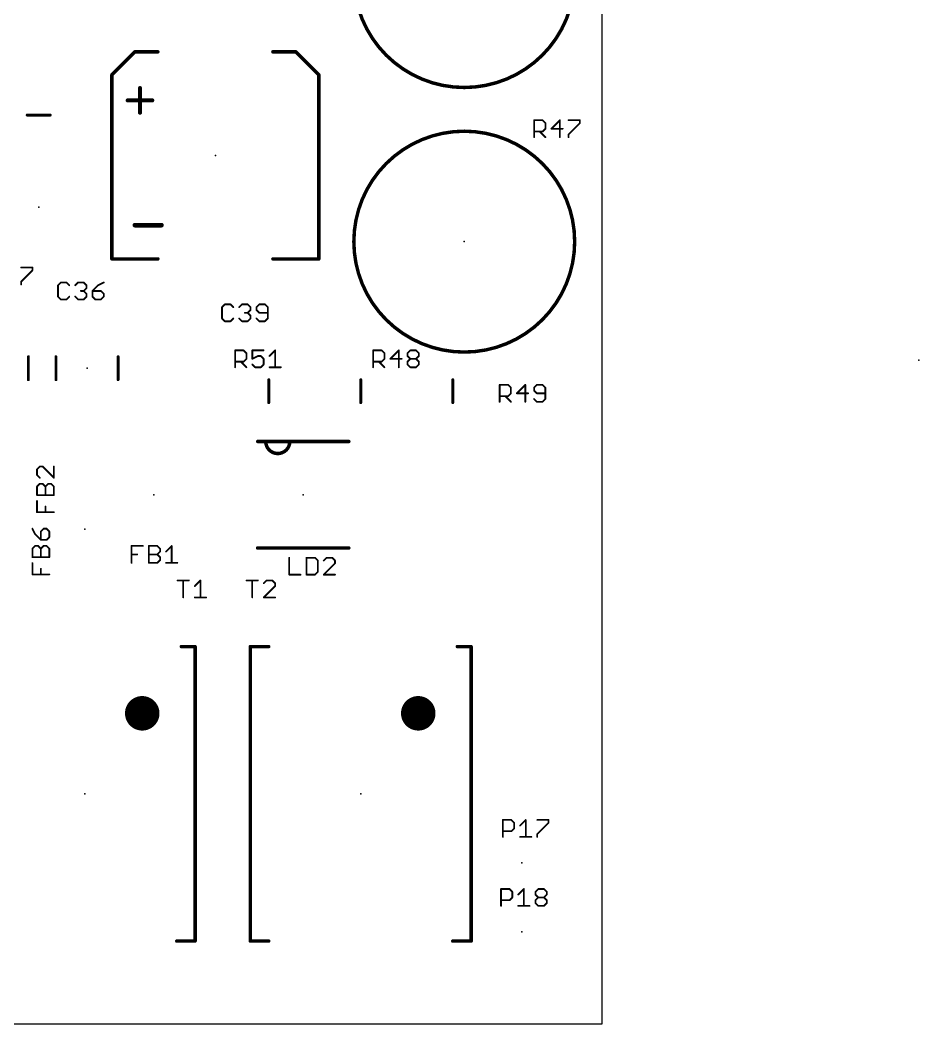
# Model space of a CAD drawing. Extents: x -0.01 to 3.1, y -0.02 to 3.54.
# Drawn here: x 1.563 to 3.101, y 0 to 1.718 of the extents above; entities that cross this region are included whole.
import ezdxf

# ---------------------------------------------------------------- set-up
doc = ezdxf.new("R2010")
doc.units = 0
for name, color, linetype in [('20', 7, 'CONTINUOUS'), ('21', 253, 'CONTINUOUS'), ('23', 7, 'CONTINUOUS'), ('25', 253, 'CONTINUOUS')]:
    doc.layers.add(name, color=color, linetype=linetype)

msp = doc.modelspace()

# ---------------------------------------------------------------- linework, layer by layer
at = {"layer": '20'}
for p, q in [((2.559055, 0), (2.559055, 3.543307)), ((0, 0), (2.559055, 0))]:
    msp.add_line(p, q, dxfattribs=at)
at = {"layer": '21'}
for points, const_width in [([(2.322835, 1.602362, 1), (2.322835, 1.980315, 1), (2.322835, 1.602362)], 0.005906), ([(1.759055, 1.664862, 1), (1.759055, 1.661909)], 0.002953), ([(1.760099, 1.662342, 1), (1.758011, 1.66443)], 0.002953), ([(1.798425, 1.661909, 1), (1.798425, 1.664862)], 0.002953), ([(1.995276, 1.664862, 1), (1.995276, 1.661909)], 0.002953), ([(2.03569, 1.66443, 1), (2.033602, 1.662342)], 0.002953), ([(2.034646, 1.661909, 1), (2.034646, 1.664862)], 0.002953), ([(1.718641, 1.62506, 1), (1.720729, 1.622972)], 0.002953), ([(1.721161, 1.624016, 1), (1.718209, 1.624016)], 0.002953), ([(2.075492, 1.624016, 1), (2.072539, 1.624016)], 0.002953), ([(2.072972, 1.622972, 1), (2.07506, 1.62506)], 0.002953), ([(1.769575, 1.60132, 1), (1.766075, 1.60132)], 0.0035), ([(1.746807, 1.582053, 1), (1.746807, 1.578553)], 0.0035), ([(1.788843, 1.578553, 1), (1.788843, 1.582053)], 0.0035), ([(1.574803, 1.556368, 1), (1.574803, 1.553868)], 0.0025), ([(1.614173, 1.553868, 1), (1.614173, 1.556368)], 0.0025), ([(1.766075, 1.559285, 1), (1.769575, 1.559285)], 0.0035), ([(2.322835, 1.149606, 1), (2.322835, 1.527559, 1), (2.322835, 1.149606)], 0.005906), ([(1.759118, 1.368769, 1), (1.759118, 1.364769)], 0.004), ([(1.80449, 1.364769, 1), (1.80449, 1.368769)], 0.004), ([(1.719685, 1.310531, 1), (1.719685, 1.307579)], 0.002953), ([(1.718209, 1.309055, 1), (1.721161, 1.309055)], 0.002953), ([(1.798425, 1.307579, 1), (1.798425, 1.310531)], 0.002953), ([(1.995276, 1.310531, 1), (1.995276, 1.307579)], 0.002953), ([(2.072539, 1.309055, 1), (2.075492, 1.309055)], 0.002953), ([(2.074016, 1.307579, 1), (2.074016, 1.310531)], 0.002953), ([(1.578022, 1.141732, 1), (1.575522, 1.141732)], 0.0025), ([(1.625266, 1.141732, 1), (1.622766, 1.141732)], 0.0025), ([(1.731565, 1.141732, 1), (1.729065, 1.141732)], 0.0025), ([(1.575522, 1.102362, 1), (1.578022, 1.102362)], 0.0025), ([(1.622766, 1.102362, 1), (1.625266, 1.102362)], 0.0025), ([(1.729065, 1.102362, 1), (1.731565, 1.102362)], 0.0025), ([(1.989439, 1.102362, 1), (1.986939, 1.102362)], 0.0025), ([(2.146919, 1.102362, 1), (2.144419, 1.102362)], 0.0025), ([(2.3044, 1.102362, 1), (2.3019, 1.102362)], 0.0025), ([(1.986939, 1.062992, 1), (1.989439, 1.062992)], 0.0025), ([(2.144419, 1.062992, 1), (2.146919, 1.062992)], 0.0025), ([(2.3019, 1.062992, 1), (2.3044, 1.062992)], 0.0025), ([(1.969291, 0.998154, 1), (1.969291, 0.995154)], 0.003), ([(1.983071, 0.996654, 1), (2.024213, 0.996654)], 0.006), ([(1.984571, 0.996654, 1), (1.981571, 0.996654)], 0.003), ([(1.983071, 0.998154, 1), (1.983071, 0.995154)], 0.003), ([(1.983071, 0.995154, 1), (1.983071, 0.998154)], 0.003), ([(2.024213, 0.998154, 1), (2.024213, 0.995154)], 0.003), ([(2.025713, 0.996654, 1), (2.022713, 0.996654)], 0.003), ([(2.024213, 0.995154, 1), (2.024213, 0.998154)], 0.003), ([(2.125197, 0.995154, 1), (2.125197, 0.998154)], 0.003), ([(1.969291, 0.81587, 1), (1.969291, 0.81287)], 0.003), ([(2.125197, 0.81287, 1), (2.125197, 0.81587)], 0.003), ([(1.838583, 0.647146, 1), (1.838583, 0.644193)], 0.002953), ([(1.863681, 0.645669, 1), (1.860728, 0.645669)], 0.002953), ([(1.862205, 0.644193, 1), (1.862205, 0.647146)], 0.002953), ([(1.956693, 0.647146, 1), (1.956693, 0.644193)], 0.002953), ([(1.958169, 0.645669, 1), (1.955217, 0.645669)], 0.002953), ([(1.988189, 0.644193, 1), (1.988189, 0.647146)], 0.002953), ([(2.311024, 0.647146, 1), (2.311024, 0.644193)], 0.002953), ([(2.336122, 0.645669, 1), (2.333169, 0.645669)], 0.002953), ([(2.334646, 0.644193, 1), (2.334646, 0.647146)], 0.002953), ([(1.771654, 0.516732, 1), (1.771654, 0.54626, 1), (1.771654, 0.516732)], 0.029528), ([(2.244094, 0.516732, 1), (2.244094, 0.54626, 1), (2.244094, 0.516732)], 0.029528), ([(1.830709, 0.143209, 1), (1.830709, 0.140256)], 0.002953), ([(1.860728, 0.141732, 1), (1.863681, 0.141732)], 0.002953), ([(1.862205, 0.140256, 1), (1.862205, 0.143209)], 0.002953), ([(1.956693, 0.143209, 1), (1.956693, 0.140256)], 0.002953), ([(1.955217, 0.141732, 1), (1.958169, 0.141732)], 0.002953), ([(1.988189, 0.140256, 1), (1.988189, 0.143209)], 0.002953), ([(2.30315, 0.143209, 1), (2.30315, 0.140256)], 0.002953), ([(2.333169, 0.141732, 1), (2.336122, 0.141732)], 0.002953), ([(2.334646, 0.140256, 1), (2.334646, 0.143209)], 0.002953)]:
    msp.add_lwpolyline(points, format="xyb", dxfattribs=dict(at, const_width=const_width))
for points, const_width in [([(1.719685, 1.624016), (1.759055, 1.663386)], 0.005906), ([(1.798425, 1.663386), (1.759055, 1.663386)], 0.005906), ([(2.034646, 1.663386), (1.995276, 1.663386)], 0.005906), ([(2.074016, 1.624016), (2.034646, 1.663386)], 0.005906), ([(1.719685, 1.309055), (1.719685, 1.624016)], 0.005906), ([(2.074016, 1.309055), (2.074016, 1.624016)], 0.005906), ([(1.767825, 1.60132), (1.767825, 1.559285)], 0.007), ([(1.746807, 1.580303), (1.788843, 1.580303)], 0.007), ([(1.574803, 1.555118), (1.614173, 1.555118)], 0.005), ([(1.759118, 1.366769), (1.80449, 1.366769)], 0.008), ([(1.719685, 1.309055), (1.798425, 1.309055)], 0.005906), ([(1.995276, 1.309055), (2.074016, 1.309055)], 0.005906), ([(1.576772, 1.141732), (1.576772, 1.102362)], 0.005), ([(1.624016, 1.141732), (1.624016, 1.102362)], 0.005), ([(1.730315, 1.141732), (1.730315, 1.102362)], 0.005), ([(1.988189, 1.102362), (1.988189, 1.062992)], 0.005), ([(2.145669, 1.062992), (2.145669, 1.102362)], 0.005), ([(2.30315, 1.102362), (2.30315, 1.062992)], 0.005), ([(1.969291, 0.996654), (1.983071, 0.996654)], 0.006), ([(1.983071, 0.996654), (2.024213, 0.996654)], 0.006), ([(2.024213, 0.996654), (2.125197, 0.996654)], 0.006), ([(2.125197, 0.81437), (1.969291, 0.81437)], 0.006), ([(1.862205, 0.645669), (1.838583, 0.645669)], 0.005906), ([(1.862205, 0.141732), (1.862205, 0.645669)], 0.005906), ([(1.988189, 0.645669), (1.956693, 0.645669)], 0.005906), ([(1.956693, 0.645669), (1.956693, 0.141732)], 0.005906), ([(2.334646, 0.645669), (2.311024, 0.645669)], 0.005906), ([(2.334646, 0.141732), (2.334646, 0.645669)], 0.005906), ([(1.830709, 0.141732), (1.862205, 0.141732)], 0.005906), ([(1.956693, 0.141732), (1.988189, 0.141732)], 0.005906), ([(2.30315, 0.141732), (2.334646, 0.141732)], 0.005906)]:
    msp.add_lwpolyline(points, dxfattribs=dict(at, const_width=const_width))
at = {"layer": '23'}
for p in [(1.594488, 1.555118), (1.89685, 1.48622), (1.594488, 1.397638), (2.322835, 1.338583), (3.101026, 1.135564), (1.677165, 1.122047), (1.988189, 1.082677), (2.145669, 1.082677), (2.30315, 1.082677), (1.791339, 0.905512), (2.047244, 0.905512), (1.673228, 0.846457), (1.673228, 0.393701), (2.145669, 0.393701), (2.42126, 0.275591), (2.42126, 0.15748)]:
    msp.add_point(p, dxfattribs=at)
at = {"layer": '25', "const_width": 0.003}
for points in [[(2.442445, 1.517248), (2.442445, 1.546273)], [(2.442445, 1.546273), (2.456957, 1.546273)], [(2.456957, 1.546273), (2.461795, 1.541435)], [(2.486422, 1.546273), (2.47191, 1.53176)], [(2.486422, 1.517248), (2.486422, 1.546273)], [(2.501375, 1.546273), (2.520725, 1.546273)], [(2.520725, 1.546273), (2.520725, 1.541435)], [(2.461795, 1.53176), (2.456957, 1.526923)], [(2.461795, 1.541435), (2.461795, 1.53176)], [(2.47191, 1.53176), (2.49126, 1.53176)], [(2.520725, 1.541435), (2.501375, 1.522085)], [(2.456957, 1.526923), (2.442445, 1.526923)], [(2.45212, 1.526923), (2.461795, 1.517248)], [(2.501375, 1.522085), (2.501375, 1.517248)], [(1.564367, 1.294304), (1.583717, 1.294304)], [(1.583717, 1.289467), (1.564367, 1.270117)], [(1.583717, 1.294304), (1.583717, 1.289467)], [(1.564367, 1.270117), (1.564367, 1.26528)], [(1.632322, 1.268714), (1.627484, 1.263876)], [(1.627484, 1.263876), (1.627484, 1.244526)], [(1.641997, 1.268714), (1.632322, 1.268714)], [(1.646834, 1.263876), (1.641997, 1.268714)], [(1.656949, 1.263876), (1.661787, 1.268714)], [(1.661787, 1.268714), (1.671462, 1.268714)], [(1.671462, 1.254201), (1.666624, 1.254201)], [(1.671462, 1.268714), (1.676299, 1.263876)], [(1.676299, 1.259039), (1.671462, 1.254201)], [(1.671462, 1.254201), (1.676299, 1.249364)], [(1.676299, 1.263876), (1.676299, 1.259039)], [(1.696089, 1.263876), (1.686415, 1.254201)], [(1.686415, 1.254201), (1.686415, 1.244526)], [(1.700927, 1.254201), (1.686415, 1.254201)], [(1.705764, 1.268714), (1.696089, 1.263876)], [(1.705764, 1.249364), (1.700927, 1.254201)], [(1.627484, 1.244526), (1.632322, 1.239689)], [(1.632322, 1.239689), (1.641997, 1.239689)], [(1.641997, 1.239689), (1.646834, 1.244526)], [(1.661787, 1.239689), (1.656949, 1.244526)], [(1.671462, 1.239689), (1.661787, 1.239689)], [(1.676299, 1.244526), (1.671462, 1.239689)], [(1.676299, 1.249364), (1.676299, 1.244526)], [(1.686415, 1.244526), (1.691252, 1.239689)], [(1.691252, 1.239689), (1.700927, 1.239689)], [(1.700927, 1.239689), (1.705764, 1.244526)], [(1.705764, 1.244526), (1.705764, 1.249364)], [(1.91303, 1.231312), (1.908193, 1.226475)], [(1.908193, 1.226475), (1.908193, 1.207125)], [(1.922705, 1.231312), (1.91303, 1.231312)], [(1.927543, 1.226475), (1.922705, 1.231312)], [(1.937658, 1.226475), (1.942495, 1.231312)], [(1.942495, 1.231312), (1.95217, 1.231312)], [(1.95217, 1.231312), (1.957008, 1.226475)], [(1.957008, 1.221637), (1.95217, 1.2168)], [(1.957008, 1.226475), (1.957008, 1.221637)], [(1.971961, 1.231312), (1.967123, 1.226475)], [(1.967123, 1.226475), (1.967123, 1.221637)], [(1.967123, 1.221637), (1.971961, 1.2168)], [(1.981636, 1.231312), (1.971961, 1.231312)], [(1.986473, 1.226475), (1.981636, 1.231312)], [(1.986473, 1.207125), (1.986473, 1.226475)], [(1.908193, 1.207125), (1.91303, 1.202287)], [(1.91303, 1.202287), (1.922705, 1.202287)], [(1.922705, 1.202287), (1.927543, 1.207125)], [(1.942495, 1.202287), (1.937658, 1.207125)], [(1.95217, 1.202287), (1.942495, 1.202287)], [(1.95217, 1.2168), (1.947333, 1.2168)], [(1.95217, 1.2168), (1.957008, 1.211962)], [(1.957008, 1.207125), (1.95217, 1.202287)], [(1.957008, 1.211962), (1.957008, 1.207125)], [(1.967123, 1.207125), (1.971961, 1.202287)], [(1.971961, 1.2168), (1.986473, 1.2168)], [(1.971961, 1.202287), (1.981636, 1.202287)], [(1.981636, 1.202287), (1.986473, 1.207125)], [(1.930634, 1.123547), (1.930634, 1.152572)], [(1.930634, 1.152572), (1.945146, 1.152572)], [(1.945146, 1.152572), (1.949984, 1.147734)], [(1.979449, 1.152572), (1.960099, 1.152572)], [(1.960099, 1.152572), (1.960099, 1.13806)], [(1.989564, 1.142897), (1.999239, 1.152572)], [(1.999239, 1.152572), (1.999239, 1.123547)], [(2.166854, 1.123547), (2.166854, 1.152572)], [(2.166854, 1.152572), (2.181367, 1.152572)], [(2.181367, 1.152572), (2.186204, 1.147734)], [(2.210832, 1.152572), (2.19632, 1.13806)], [(2.210832, 1.123547), (2.210832, 1.152572)], [(2.225785, 1.147734), (2.230622, 1.152572)], [(2.230622, 1.152572), (2.240297, 1.152572)], [(2.240297, 1.152572), (2.245134, 1.147734)], [(1.945146, 1.133222), (1.930634, 1.133222)], [(1.940309, 1.133222), (1.949984, 1.123547)], [(1.949984, 1.13806), (1.945146, 1.133222)], [(1.949984, 1.147734), (1.949984, 1.13806)], [(1.960099, 1.13806), (1.969774, 1.142897)], [(1.969774, 1.142897), (1.974611, 1.142897)], [(1.974611, 1.142897), (1.979449, 1.13806)], [(1.979449, 1.13806), (1.979449, 1.128385)], [(2.181367, 1.133222), (2.166854, 1.133222)], [(2.176529, 1.133222), (2.186204, 1.123547)], [(2.186204, 1.13806), (2.181367, 1.133222)], [(2.186204, 1.147734), (2.186204, 1.13806)], [(2.19632, 1.13806), (2.215669, 1.13806)], [(2.225785, 1.142897), (2.225785, 1.147734)], [(2.230622, 1.13806), (2.225785, 1.142897)], [(2.225785, 1.133222), (2.230622, 1.13806)], [(2.225785, 1.128385), (2.225785, 1.133222)], [(2.230622, 1.13806), (2.240297, 1.13806)], [(2.245134, 1.142897), (2.240297, 1.13806)], [(2.240297, 1.13806), (2.245134, 1.133222)], [(2.245134, 1.147734), (2.245134, 1.142897)], [(2.245134, 1.133222), (2.245134, 1.128385)], [(1.964936, 1.123547), (1.960099, 1.128385)], [(1.974611, 1.123547), (1.964936, 1.123547)], [(1.979449, 1.128385), (1.974611, 1.123547)], [(1.989564, 1.123547), (2.008914, 1.123547)], [(2.230622, 1.123547), (2.225785, 1.128385)], [(2.240297, 1.123547), (2.230622, 1.123547)], [(2.245134, 1.128385), (2.240297, 1.123547)], [(2.38339, 1.064492), (2.38339, 1.093517)], [(2.38339, 1.093517), (2.397902, 1.093517)], [(2.397902, 1.093517), (2.40274, 1.088679)], [(2.40274, 1.088679), (2.40274, 1.079004)], [(2.427367, 1.093517), (2.412855, 1.079004)], [(2.427367, 1.064492), (2.427367, 1.093517)], [(2.447157, 1.093517), (2.44232, 1.088679)], [(2.44232, 1.088679), (2.44232, 1.083842)], [(2.44232, 1.083842), (2.447157, 1.079004)], [(2.456832, 1.093517), (2.447157, 1.093517)], [(2.46167, 1.088679), (2.456832, 1.093517)], [(2.46167, 1.069329), (2.46167, 1.088679)], [(2.397902, 1.074167), (2.38339, 1.074167)], [(2.393065, 1.074167), (2.40274, 1.064492)], [(2.40274, 1.079004), (2.397902, 1.074167)], [(2.412855, 1.079004), (2.432205, 1.079004)], [(2.44232, 1.069329), (2.447157, 1.064492)], [(2.447157, 1.079004), (2.46167, 1.079004)], [(2.447157, 1.064492), (2.456832, 1.064492)], [(2.456832, 1.064492), (2.46167, 1.069329)], [(1.59636, 0.953796), (1.591523, 0.948958)], [(1.591523, 0.948958), (1.591523, 0.939283)], [(1.601197, 0.953796), (1.59636, 0.953796)], [(1.620547, 0.934446), (1.601197, 0.953796)], [(1.620547, 0.953796), (1.620547, 0.934446)], [(1.591523, 0.939283), (1.59636, 0.934446)], [(1.591523, 0.919493), (1.59636, 0.924331)], [(1.591523, 0.904981), (1.591523, 0.919493)], [(1.59636, 0.924331), (1.601197, 0.924331)], [(1.601197, 0.924331), (1.606035, 0.919493)], [(1.606035, 0.919493), (1.610872, 0.924331)], [(1.606035, 0.904981), (1.606035, 0.919493)], [(1.610872, 0.924331), (1.61571, 0.924331)], [(1.61571, 0.924331), (1.620547, 0.919493)], [(1.620547, 0.919493), (1.620547, 0.904981)], [(1.620547, 0.904981), (1.591523, 0.904981)], [(1.591523, 0.875516), (1.591523, 0.894866)], [(1.620547, 0.875516), (1.591523, 0.875516)], [(1.606035, 0.875516), (1.606035, 0.885191)], [(1.583648, 0.847497), (1.588486, 0.837822)], [(1.602998, 0.847497), (1.598161, 0.842659)], [(1.598161, 0.842659), (1.598161, 0.828147)], [(1.607836, 0.847497), (1.602998, 0.847497)], [(1.612673, 0.842659), (1.607836, 0.847497)], [(1.612673, 0.832984), (1.612673, 0.842659)], [(1.588486, 0.837822), (1.598161, 0.828147)], [(1.598161, 0.828147), (1.607836, 0.828147)], [(1.607836, 0.828147), (1.612673, 0.832984)], [(1.583648, 0.813194), (1.588486, 0.818031)], [(1.583648, 0.798682), (1.583648, 0.813194)], [(1.588486, 0.818031), (1.593323, 0.818031)], [(1.593323, 0.818031), (1.598161, 0.813194)], [(1.598161, 0.813194), (1.602998, 0.818031)], [(1.598161, 0.798682), (1.598161, 0.813194)], [(1.602998, 0.818031), (1.607836, 0.818031)], [(1.607836, 0.818031), (1.612673, 0.813194)], [(1.612673, 0.813194), (1.612673, 0.798682)], [(1.753469, 0.788902), (1.753469, 0.817926)], [(1.753469, 0.817926), (1.772818, 0.817926)], [(1.782934, 0.788902), (1.782934, 0.817926)], [(1.782934, 0.817926), (1.797446, 0.817926)], [(1.797446, 0.817926), (1.802283, 0.813089)], [(1.802283, 0.808251), (1.797446, 0.803414)], [(1.802283, 0.813089), (1.802283, 0.808251)], [(1.812399, 0.808251), (1.822074, 0.817926)], [(1.822074, 0.817926), (1.822074, 0.788902)], [(1.612673, 0.798682), (1.583648, 0.798682)], [(1.753469, 0.803414), (1.763143, 0.803414)], [(1.782934, 0.803414), (1.797446, 0.803414)], [(1.797446, 0.788902), (1.782934, 0.788902)], [(1.797446, 0.803414), (1.802283, 0.798576)], [(1.802283, 0.793739), (1.797446, 0.788902)], [(1.802283, 0.798576), (1.802283, 0.793739)], [(1.812399, 0.788902), (1.831749, 0.788902)], [(2.023341, 0.797737), (2.023341, 0.768713)], [(2.052806, 0.797737), (2.052806, 0.768713)], [(2.067318, 0.797737), (2.052806, 0.797737)], [(2.072156, 0.7929), (2.067318, 0.797737)], [(2.072156, 0.77355), (2.072156, 0.7929)], [(2.087108, 0.797737), (2.082271, 0.7929)], [(2.096783, 0.797737), (2.087108, 0.797737)], [(2.101621, 0.7929), (2.096783, 0.797737)], [(2.101621, 0.788062), (2.101621, 0.7929)], [(1.583648, 0.769217), (1.583648, 0.788566)], [(1.598161, 0.769217), (1.598161, 0.778891)], [(2.067318, 0.768713), (2.072156, 0.77355)], [(2.082271, 0.768713), (2.101621, 0.788062)], [(1.612673, 0.769217), (1.583648, 0.769217)], [(1.832209, 0.758871), (1.851558, 0.758871)], [(1.841883, 0.729846), (1.841883, 0.758871)], [(1.861674, 0.749196), (1.871349, 0.758871)], [(1.871349, 0.758871), (1.871349, 0.729846)], [(1.950319, 0.758871), (1.969669, 0.758871)], [(1.959994, 0.729846), (1.959994, 0.758871)], [(1.984621, 0.758871), (1.979784, 0.754034)], [(1.994296, 0.758871), (1.984621, 0.758871)], [(1.999134, 0.754034), (1.994296, 0.758871)], [(2.023341, 0.768713), (2.04269, 0.768713)], [(2.052806, 0.768713), (2.067318, 0.768713)], [(2.101621, 0.768713), (2.082271, 0.768713)], [(1.979784, 0.729846), (1.999134, 0.749196)], [(1.999134, 0.749196), (1.999134, 0.754034)], [(1.861674, 0.729846), (1.881024, 0.729846)], [(1.999134, 0.729846), (1.979784, 0.729846)], [(2.388902, 0.320004), (2.388902, 0.349029)], [(2.388902, 0.349029), (2.403414, 0.349029)], [(2.403414, 0.349029), (2.408251, 0.344191)], [(2.408251, 0.344191), (2.408251, 0.334516)], [(2.418367, 0.339354), (2.428042, 0.349029)], [(2.428042, 0.349029), (2.428042, 0.320004)], [(2.447832, 0.349029), (2.467182, 0.349029)], [(2.467182, 0.344191), (2.447832, 0.324841)], [(2.467182, 0.349029), (2.467182, 0.344191)], [(2.403414, 0.329679), (2.388902, 0.329679)], [(2.408251, 0.334516), (2.403414, 0.329679)], [(2.418367, 0.320004), (2.437717, 0.320004)], [(2.447832, 0.324841), (2.447832, 0.320004)], [(2.385752, 0.201894), (2.385752, 0.230918)], [(2.385752, 0.230918), (2.400264, 0.230918)], [(2.400264, 0.230918), (2.405102, 0.226081)], [(2.405102, 0.226081), (2.405102, 0.216406)], [(2.415217, 0.221243), (2.424892, 0.230918)], [(2.424892, 0.230918), (2.424892, 0.201894)], [(2.444682, 0.226081), (2.44952, 0.230918)], [(2.444682, 0.221243), (2.444682, 0.226081)], [(2.44952, 0.230918), (2.459195, 0.230918)], [(2.459195, 0.230918), (2.464032, 0.226081)], [(2.464032, 0.226081), (2.464032, 0.221243)], [(2.400264, 0.211569), (2.385752, 0.211569)], [(2.405102, 0.216406), (2.400264, 0.211569)], [(2.44952, 0.216406), (2.444682, 0.221243)], [(2.444682, 0.211569), (2.44952, 0.216406)], [(2.444682, 0.206731), (2.444682, 0.211569)], [(2.44952, 0.201894), (2.444682, 0.206731)], [(2.44952, 0.216406), (2.459195, 0.216406)], [(2.464032, 0.221243), (2.459195, 0.216406)], [(2.459195, 0.216406), (2.464032, 0.211569)], [(2.464032, 0.206731), (2.459195, 0.201894)], [(2.464032, 0.211569), (2.464032, 0.206731)], [(2.415217, 0.201894), (2.434567, 0.201894)], [(2.459195, 0.201894), (2.44952, 0.201894)]]:
    msp.add_lwpolyline(points, dxfattribs=at)
at = {"layer": '25', "const_width": 0.0015}
for points in [[(2.443195, 1.546273, 1), (2.441695, 1.546273)], [(2.442445, 1.547023, 1), (2.442445, 1.545523)], [(2.457488, 1.546803, 1), (2.456427, 1.545742)], [(2.456957, 1.545523, 1), (2.456957, 1.547023)], [(2.487172, 1.546273, 1), (2.485672, 1.546273)], [(2.486953, 1.545742, 1), (2.485892, 1.546803)], [(2.501375, 1.547023, 1), (2.501375, 1.545523)], [(2.521475, 1.546273, 1), (2.519975, 1.546273)], [(2.520725, 1.545523, 1), (2.520725, 1.547023)], [(2.462545, 1.541435, 1), (2.461045, 1.541435)], [(2.461045, 1.53176, 1), (2.462545, 1.53176)], [(2.461264, 1.540905, 1), (2.462325, 1.541966)], [(2.462325, 1.53123, 1), (2.461264, 1.532291)], [(2.47191, 1.53251, 1), (2.47191, 1.53101)], [(2.47138, 1.532291, 1), (2.47244, 1.53123)], [(2.49126, 1.53101, 1), (2.49126, 1.53251)], [(2.519975, 1.541435, 1), (2.521475, 1.541435)], [(2.521255, 1.540905, 1), (2.520195, 1.541966)], [(2.442445, 1.527673, 1), (2.442445, 1.526173)], [(2.441695, 1.517248, 1), (2.443195, 1.517248)], [(2.45265, 1.527453, 1), (2.451589, 1.526393)], [(2.456427, 1.527453, 1), (2.457488, 1.526393)], [(2.456957, 1.526173, 1), (2.456957, 1.527673)], [(2.461264, 1.516718, 1), (2.462325, 1.517778)], [(2.485672, 1.517248, 1), (2.487172, 1.517248)], [(2.502125, 1.522085, 1), (2.500625, 1.522085)], [(2.500845, 1.522616, 1), (2.501906, 1.521555)], [(2.500625, 1.517248, 1), (2.502125, 1.517248)], [(1.564367, 1.295054, 1), (1.564367, 1.293554)], [(1.584467, 1.294304, 1), (1.582967, 1.294304)], [(1.582967, 1.289467, 1), (1.584467, 1.289467)], [(1.584247, 1.288936, 1), (1.583187, 1.289997)], [(1.583717, 1.293554, 1), (1.583717, 1.295054)], [(1.565117, 1.270117, 1), (1.563617, 1.270117)], [(1.563837, 1.270647, 1), (1.564898, 1.269587)], [(1.563617, 1.26528, 1), (1.565117, 1.26528)], [(1.628234, 1.263876, 1), (1.626734, 1.263876)], [(1.626954, 1.264407, 1), (1.628015, 1.263346)], [(1.632322, 1.269464, 1), (1.632322, 1.267964)], [(1.632852, 1.268183, 1), (1.631791, 1.269244)], [(1.642527, 1.269244, 1), (1.641466, 1.268183)], [(1.641997, 1.267964, 1), (1.641997, 1.269464)], [(1.646304, 1.263346, 1), (1.647364, 1.264407)], [(1.656419, 1.264407, 1), (1.65748, 1.263346)], [(1.661787, 1.269464, 1), (1.661787, 1.267964)], [(1.662317, 1.268183, 1), (1.661256, 1.269244)], [(1.666624, 1.254951, 1), (1.666624, 1.253451)], [(1.671992, 1.269244, 1), (1.670931, 1.268183)], [(1.671992, 1.254732, 1), (1.670931, 1.253671)], [(1.670931, 1.254732, 1), (1.671992, 1.253671)], [(1.671462, 1.267964, 1), (1.671462, 1.269464)], [(1.671462, 1.253451, 1), (1.671462, 1.254951)], [(1.677049, 1.263876, 1), (1.675549, 1.263876)], [(1.675549, 1.259039, 1), (1.677049, 1.259039)], [(1.675769, 1.263346, 1), (1.67683, 1.264407)], [(1.67683, 1.258508, 1), (1.675769, 1.259569)], [(1.685884, 1.254732, 1), (1.686945, 1.253671)], [(1.687165, 1.254201, 1), (1.685665, 1.254201)], [(1.686415, 1.254951, 1), (1.686415, 1.253451)], [(1.695754, 1.264547, 1), (1.696425, 1.263205)], [(1.69662, 1.263346, 1), (1.695559, 1.264407)], [(1.701457, 1.254732, 1), (1.700397, 1.253671)], [(1.700927, 1.253451, 1), (1.700927, 1.254951)], [(1.7061, 1.268043, 1), (1.705429, 1.269385)], [(1.628015, 1.245057, 1), (1.626954, 1.243996)], [(1.626734, 1.244526, 1), (1.628234, 1.244526)], [(1.632322, 1.240439, 1), (1.632322, 1.238939)], [(1.631791, 1.239159, 1), (1.632852, 1.240219)], [(1.641466, 1.240219, 1), (1.642527, 1.239159)], [(1.641997, 1.238939, 1), (1.641997, 1.240439)], [(1.647364, 1.243996, 1), (1.646304, 1.245057)], [(1.65748, 1.245057, 1), (1.656419, 1.243996)], [(1.661787, 1.240439, 1), (1.661787, 1.238939)], [(1.661256, 1.239159, 1), (1.662317, 1.240219)], [(1.670931, 1.240219, 1), (1.671992, 1.239159)], [(1.671462, 1.238939, 1), (1.671462, 1.240439)], [(1.677049, 1.249364, 1), (1.675549, 1.249364)], [(1.675549, 1.244526, 1), (1.677049, 1.244526)], [(1.675769, 1.248833, 1), (1.67683, 1.249894)], [(1.67683, 1.243996, 1), (1.675769, 1.245057)], [(1.686945, 1.245057, 1), (1.685884, 1.243996)], [(1.685665, 1.244526, 1), (1.687165, 1.244526)], [(1.691252, 1.240439, 1), (1.691252, 1.238939)], [(1.690722, 1.239159, 1), (1.691782, 1.240219)], [(1.700397, 1.240219, 1), (1.701457, 1.239159)], [(1.700927, 1.238939, 1), (1.700927, 1.240439)], [(1.706514, 1.249364, 1), (1.705014, 1.249364)], [(1.705014, 1.244526, 1), (1.706514, 1.244526)], [(1.705234, 1.248833, 1), (1.706295, 1.249894)], [(1.706295, 1.243996, 1), (1.705234, 1.245057)], [(1.908943, 1.226475, 1), (1.907443, 1.226475)], [(1.907663, 1.227005, 1), (1.908723, 1.225944)], [(1.91303, 1.232062, 1), (1.91303, 1.230562)], [(1.913561, 1.230782, 1), (1.9125, 1.231842)], [(1.923236, 1.231842, 1), (1.922175, 1.230782)], [(1.922705, 1.230562, 1), (1.922705, 1.232062)], [(1.927012, 1.225944, 1), (1.928073, 1.227005)], [(1.937128, 1.227005, 1), (1.938188, 1.225944)], [(1.942495, 1.232062, 1), (1.942495, 1.230562)], [(1.943026, 1.230782, 1), (1.941965, 1.231842)], [(1.952701, 1.231842, 1), (1.95164, 1.230782)], [(1.95217, 1.230562, 1), (1.95217, 1.232062)], [(1.957758, 1.226475, 1), (1.956258, 1.226475)], [(1.956258, 1.221637, 1), (1.957758, 1.221637)], [(1.956478, 1.225944, 1), (1.957538, 1.227005)], [(1.957538, 1.221107, 1), (1.956478, 1.222168)], [(1.967873, 1.226475, 1), (1.966373, 1.226475)], [(1.966593, 1.227005, 1), (1.967654, 1.225944)], [(1.967654, 1.222168, 1), (1.966593, 1.221107)], [(1.966373, 1.221637, 1), (1.967873, 1.221637)], [(1.971961, 1.232062, 1), (1.971961, 1.230562)], [(1.972491, 1.230782, 1), (1.97143, 1.231842)], [(1.982166, 1.231842, 1), (1.981105, 1.230782)], [(1.981636, 1.230562, 1), (1.981636, 1.232062)], [(1.987223, 1.226475, 1), (1.985723, 1.226475)], [(1.985943, 1.225944, 1), (1.987003, 1.227005)], [(1.908723, 1.207655, 1), (1.907663, 1.206594)], [(1.907443, 1.207125, 1), (1.908943, 1.207125)], [(1.91303, 1.203037, 1), (1.91303, 1.201537)], [(1.9125, 1.201757, 1), (1.913561, 1.202818)], [(1.922175, 1.202818, 1), (1.923236, 1.201757)], [(1.922705, 1.201537, 1), (1.922705, 1.203037)], [(1.928073, 1.206594, 1), (1.927012, 1.207655)], [(1.938188, 1.207655, 1), (1.937128, 1.206594)], [(1.942495, 1.203037, 1), (1.942495, 1.201537)], [(1.941965, 1.201757, 1), (1.943026, 1.202818)], [(1.947333, 1.21755, 1), (1.947333, 1.21605)], [(1.952701, 1.21733, 1), (1.95164, 1.216269)], [(1.95164, 1.21733, 1), (1.952701, 1.216269)], [(1.95164, 1.202818, 1), (1.952701, 1.201757)], [(1.95217, 1.21605, 1), (1.95217, 1.21755)], [(1.95217, 1.201537, 1), (1.95217, 1.203037)], [(1.957758, 1.211962, 1), (1.956258, 1.211962)], [(1.956258, 1.207125, 1), (1.957758, 1.207125)], [(1.956478, 1.211432, 1), (1.957538, 1.212493)], [(1.957538, 1.206594, 1), (1.956478, 1.207655)], [(1.967654, 1.207655, 1), (1.966593, 1.206594)], [(1.971961, 1.21755, 1), (1.971961, 1.21605)], [(1.971961, 1.203037, 1), (1.971961, 1.201537)], [(1.97143, 1.216269, 1), (1.972491, 1.21733)], [(1.97143, 1.201757, 1), (1.972491, 1.202818)], [(1.981105, 1.202818, 1), (1.982166, 1.201757)], [(1.981636, 1.201537, 1), (1.981636, 1.203037)], [(1.985723, 1.207125, 1), (1.987223, 1.207125)], [(1.987003, 1.206594, 1), (1.985943, 1.207655)], [(1.986473, 1.21605, 1), (1.986473, 1.21755)], [(1.931384, 1.152572, 1), (1.929884, 1.152572)], [(1.930634, 1.153322, 1), (1.930634, 1.151822)], [(1.945676, 1.153102, 1), (1.944616, 1.152042)], [(1.945146, 1.151822, 1), (1.945146, 1.153322)], [(1.960099, 1.153322, 1), (1.960099, 1.151822)], [(1.960849, 1.152572, 1), (1.959349, 1.152572)], [(1.979449, 1.151822, 1), (1.979449, 1.153322)], [(1.999989, 1.152572, 1), (1.998489, 1.152572)], [(1.999769, 1.152042, 1), (1.998709, 1.153102)], [(2.167604, 1.152572, 1), (2.166104, 1.152572)], [(2.166854, 1.153322, 1), (2.166854, 1.151822)], [(2.181897, 1.153102, 1), (2.180836, 1.152042)], [(2.181367, 1.151822, 1), (2.181367, 1.153322)], [(2.211582, 1.152572, 1), (2.210082, 1.152572)], [(2.211362, 1.152042, 1), (2.210301, 1.153102)], [(2.230622, 1.153322, 1), (2.230622, 1.151822)], [(2.231152, 1.152042, 1), (2.230092, 1.153102)], [(2.240827, 1.153102, 1), (2.239767, 1.152042)], [(2.240297, 1.151822, 1), (2.240297, 1.153322)], [(1.930634, 1.133972, 1), (1.930634, 1.132472)], [(1.940839, 1.133752, 1), (1.939778, 1.132692)], [(1.944616, 1.133752, 1), (1.945676, 1.132692)], [(1.945146, 1.132472, 1), (1.945146, 1.133972)], [(1.950734, 1.147734, 1), (1.949234, 1.147734)], [(1.949234, 1.13806, 1), (1.950734, 1.13806)], [(1.949453, 1.147204, 1), (1.950514, 1.148265)], [(1.950514, 1.137529, 1), (1.949453, 1.13859)], [(1.959764, 1.13873, 1), (1.960434, 1.137389)], [(1.959349, 1.13806, 1), (1.960849, 1.13806)], [(1.969774, 1.143647, 1), (1.969774, 1.142147)], [(1.970109, 1.142226, 1), (1.969438, 1.143568)], [(1.975142, 1.143427, 1), (1.974081, 1.142367)], [(1.974611, 1.142147, 1), (1.974611, 1.143647)], [(1.980199, 1.13806, 1), (1.978699, 1.13806)], [(1.978918, 1.137529, 1), (1.979979, 1.13859)], [(1.989034, 1.143427, 1), (1.990095, 1.142367)], [(2.166854, 1.133972, 1), (2.166854, 1.132472)], [(2.177059, 1.133752, 1), (2.175999, 1.132692)], [(2.180836, 1.133752, 1), (2.181897, 1.132692)], [(2.181367, 1.132472, 1), (2.181367, 1.133972)], [(2.186954, 1.147734, 1), (2.185454, 1.147734)], [(2.185454, 1.13806, 1), (2.186954, 1.13806)], [(2.185674, 1.147204, 1), (2.186734, 1.148265)], [(2.186734, 1.137529, 1), (2.185674, 1.13859)], [(2.195789, 1.13859, 1), (2.19685, 1.137529)], [(2.19632, 1.13881, 1), (2.19632, 1.13731)], [(2.215669, 1.13731, 1), (2.215669, 1.13881)], [(2.225254, 1.148265, 1), (2.226315, 1.147204)], [(2.226535, 1.147734, 1), (2.225035, 1.147734)], [(2.226315, 1.143427, 1), (2.225254, 1.142367)], [(2.225035, 1.142897, 1), (2.226535, 1.142897)], [(2.226535, 1.133222, 1), (2.225035, 1.133222)], [(2.225254, 1.133752, 1), (2.226315, 1.132692)], [(2.230622, 1.13881, 1), (2.230622, 1.13731)], [(2.231152, 1.137529, 1), (2.230092, 1.13859)], [(2.230092, 1.137529, 1), (2.231152, 1.13859)], [(2.240827, 1.13859, 1), (2.239767, 1.137529)], [(2.239767, 1.13859, 1), (2.240827, 1.137529)], [(2.240297, 1.13731, 1), (2.240297, 1.13881)], [(2.245884, 1.147734, 1), (2.244384, 1.147734)], [(2.244384, 1.142897, 1), (2.245884, 1.142897)], [(2.245884, 1.133222, 1), (2.244384, 1.133222)], [(2.244604, 1.147204, 1), (2.245665, 1.148265)], [(2.245665, 1.142367, 1), (2.244604, 1.143427)], [(2.244604, 1.132692, 1), (2.245665, 1.133752)], [(1.929884, 1.123547, 1), (1.931384, 1.123547)], [(1.949453, 1.123017, 1), (1.950514, 1.124078)], [(1.960629, 1.128915, 1), (1.959569, 1.127854)], [(1.964936, 1.124297, 1), (1.964936, 1.122797)], [(1.964406, 1.123017, 1), (1.965467, 1.124078)], [(1.974081, 1.124078, 1), (1.975142, 1.123017)], [(1.974611, 1.122797, 1), (1.974611, 1.124297)], [(1.978699, 1.128385, 1), (1.980199, 1.128385)], [(1.979979, 1.127854, 1), (1.978918, 1.128915)], [(1.989564, 1.124297, 1), (1.989564, 1.122797)], [(1.998489, 1.123547, 1), (1.999989, 1.123547)], [(2.008914, 1.122797, 1), (2.008914, 1.124297)], [(2.166104, 1.123547, 1), (2.167604, 1.123547)], [(2.185674, 1.123017, 1), (2.186734, 1.124078)], [(2.210082, 1.123547, 1), (2.211582, 1.123547)], [(2.226315, 1.128915, 1), (2.225254, 1.127854)], [(2.225035, 1.128385, 1), (2.226535, 1.128385)], [(2.230622, 1.124297, 1), (2.230622, 1.122797)], [(2.230092, 1.123017, 1), (2.231152, 1.124078)], [(2.239767, 1.124078, 1), (2.240827, 1.123017)], [(2.240297, 1.122797, 1), (2.240297, 1.124297)], [(2.244384, 1.128385, 1), (2.245884, 1.128385)], [(2.245665, 1.127854, 1), (2.244604, 1.128915)], [(2.38414, 1.093517, 1), (2.38264, 1.093517)], [(2.38339, 1.094267, 1), (2.38339, 1.092767)], [(2.398432, 1.094047, 1), (2.397372, 1.092987)], [(2.397902, 1.092767, 1), (2.397902, 1.094267)], [(2.40349, 1.088679, 1), (2.40199, 1.088679)], [(2.402209, 1.088149, 1), (2.40327, 1.08921)], [(2.428117, 1.093517, 1), (2.426617, 1.093517)], [(2.427898, 1.092987, 1), (2.426837, 1.094047)], [(2.44307, 1.088679, 1), (2.44157, 1.088679)], [(2.44179, 1.08921, 1), (2.44285, 1.088149)], [(2.44285, 1.084372, 1), (2.44179, 1.083312)], [(2.44157, 1.083842, 1), (2.44307, 1.083842)], [(2.447157, 1.094267, 1), (2.447157, 1.092767)], [(2.447688, 1.092987, 1), (2.446627, 1.094047)], [(2.457363, 1.094047, 1), (2.456302, 1.092987)], [(2.456832, 1.092767, 1), (2.456832, 1.094267)], [(2.46242, 1.088679, 1), (2.46092, 1.088679)], [(2.46114, 1.088149, 1), (2.4622, 1.08921)], [(2.38339, 1.074917, 1), (2.38339, 1.073417)], [(2.38264, 1.064492, 1), (2.38414, 1.064492)], [(2.393595, 1.074697, 1), (2.392534, 1.073637)], [(2.397372, 1.074697, 1), (2.398432, 1.073637)], [(2.397902, 1.073417, 1), (2.397902, 1.074917)], [(2.40199, 1.079004, 1), (2.40349, 1.079004)], [(2.40327, 1.078474, 1), (2.402209, 1.079535)], [(2.402209, 1.063962, 1), (2.40327, 1.065022)], [(2.412855, 1.079754, 1), (2.412855, 1.078254)], [(2.412325, 1.079535, 1), (2.413385, 1.078474)], [(2.426617, 1.064492, 1), (2.428117, 1.064492)], [(2.432205, 1.078254, 1), (2.432205, 1.079754)], [(2.44285, 1.06986, 1), (2.44179, 1.068799)], [(2.447157, 1.079754, 1), (2.447157, 1.078254)], [(2.447157, 1.065242, 1), (2.447157, 1.063742)], [(2.446627, 1.078474, 1), (2.447688, 1.079535)], [(2.446627, 1.063962, 1), (2.447688, 1.065022)], [(2.456302, 1.065022, 1), (2.457363, 1.063962)], [(2.456832, 1.063742, 1), (2.456832, 1.065242)], [(2.46092, 1.069329, 1), (2.46242, 1.069329)], [(2.4622, 1.068799, 1), (2.46114, 1.06986)], [(2.46167, 1.078254, 1), (2.46167, 1.079754)], [(1.590992, 0.949489, 1), (1.592053, 0.948428)], [(1.592273, 0.948958, 1), (1.590773, 0.948958)], [(1.59636, 0.954546, 1), (1.59636, 0.953046)], [(1.59689, 0.953266, 1), (1.59583, 0.954326)], [(1.601728, 0.954326, 1), (1.600667, 0.953266)], [(1.601197, 0.953046, 1), (1.601197, 0.954546)], [(1.621297, 0.953796, 1), (1.619797, 0.953796)], [(1.592053, 0.939814, 1), (1.590992, 0.938753)], [(1.590773, 0.939283, 1), (1.592273, 0.939283)], [(1.59583, 0.933916, 1), (1.59689, 0.934976)], [(1.619797, 0.934446, 1), (1.621297, 0.934446)], [(1.620017, 0.933916, 1), (1.621078, 0.934976)], [(1.590992, 0.920024, 1), (1.592053, 0.918963)], [(1.592273, 0.919493, 1), (1.590773, 0.919493)], [(1.59636, 0.925081, 1), (1.59636, 0.923581)], [(1.59689, 0.9238, 1), (1.59583, 0.924861)], [(1.601728, 0.924861, 1), (1.600667, 0.9238)], [(1.601197, 0.923581, 1), (1.601197, 0.925081)], [(1.606785, 0.919493, 1), (1.605285, 0.919493)], [(1.605505, 0.920024, 1), (1.606565, 0.918963)], [(1.605505, 0.918963, 1), (1.606565, 0.920024)], [(1.610872, 0.925081, 1), (1.610872, 0.923581)], [(1.611403, 0.9238, 1), (1.610342, 0.924861)], [(1.61624, 0.924861, 1), (1.61518, 0.9238)], [(1.61571, 0.923581, 1), (1.61571, 0.925081)], [(1.621297, 0.919493, 1), (1.619797, 0.919493)], [(1.620017, 0.918963, 1), (1.621078, 0.920024)], [(1.591523, 0.905731, 1), (1.591523, 0.904231)], [(1.590773, 0.904981, 1), (1.592273, 0.904981)], [(1.592273, 0.894866, 1), (1.590773, 0.894866)], [(1.605285, 0.904981, 1), (1.606785, 0.904981)], [(1.619797, 0.904981, 1), (1.621297, 0.904981)], [(1.620547, 0.904231, 1), (1.620547, 0.905731)], [(1.591523, 0.876266, 1), (1.591523, 0.874766)], [(1.590773, 0.875516, 1), (1.592273, 0.875516)], [(1.606785, 0.885191, 1), (1.605285, 0.885191)], [(1.605285, 0.875516, 1), (1.606785, 0.875516)], [(1.620547, 0.874766, 1), (1.620547, 0.876266)], [(1.584319, 0.847832, 1), (1.582978, 0.847161)], [(1.598911, 0.842659, 1), (1.597411, 0.842659)], [(1.597631, 0.84319, 1), (1.598691, 0.842129)], [(1.602998, 0.848247, 1), (1.602998, 0.846747)], [(1.603529, 0.846966, 1), (1.602468, 0.848027)], [(1.608366, 0.848027, 1), (1.607306, 0.846966)], [(1.607836, 0.846747, 1), (1.607836, 0.848247)], [(1.613423, 0.842659, 1), (1.611923, 0.842659)], [(1.612143, 0.842129, 1), (1.613204, 0.84319)], [(1.589016, 0.838352, 1), (1.587956, 0.837291)], [(1.587815, 0.837486, 1), (1.589157, 0.838157)], [(1.598161, 0.828897, 1), (1.598161, 0.827397)], [(1.597411, 0.828147, 1), (1.598911, 0.828147)], [(1.597631, 0.827617, 1), (1.598691, 0.828677)], [(1.607306, 0.828677, 1), (1.608366, 0.827617)], [(1.607836, 0.827397, 1), (1.607836, 0.828897)], [(1.611923, 0.832984, 1), (1.613423, 0.832984)], [(1.613204, 0.832454, 1), (1.612143, 0.833515)], [(1.584398, 0.813194, 1), (1.582898, 0.813194)], [(1.583118, 0.813724, 1), (1.584179, 0.812664)], [(1.588486, 0.818781, 1), (1.588486, 0.817281)], [(1.589016, 0.817501, 1), (1.587956, 0.818562)], [(1.593854, 0.818562, 1), (1.592793, 0.817501)], [(1.593323, 0.817281, 1), (1.593323, 0.818781)], [(1.598911, 0.813194, 1), (1.597411, 0.813194)], [(1.597631, 0.813724, 1), (1.598691, 0.812664)], [(1.597631, 0.812664, 1), (1.598691, 0.813724)], [(1.602998, 0.818781, 1), (1.602998, 0.817281)], [(1.603529, 0.817501, 1), (1.602468, 0.818562)], [(1.608366, 0.818562, 1), (1.607306, 0.817501)], [(1.607836, 0.817281, 1), (1.607836, 0.818781)], [(1.613423, 0.813194, 1), (1.611923, 0.813194)], [(1.612143, 0.812664, 1), (1.613204, 0.813724)], [(1.754219, 0.817926, 1), (1.752719, 0.817926)], [(1.753469, 0.818676, 1), (1.753469, 0.817176)], [(1.772818, 0.817176, 1), (1.772818, 0.818676)], [(1.783684, 0.817926, 1), (1.782184, 0.817926)], [(1.782934, 0.818676, 1), (1.782934, 0.817176)], [(1.797976, 0.818457, 1), (1.796916, 0.817396)], [(1.797446, 0.817176, 1), (1.797446, 0.818676)], [(1.803033, 0.813089, 1), (1.801533, 0.813089)], [(1.801533, 0.808251, 1), (1.803033, 0.808251)], [(1.801753, 0.812558, 1), (1.802814, 0.813619)], [(1.802814, 0.807721, 1), (1.801753, 0.808782)], [(1.811869, 0.808782, 1), (1.812929, 0.807721)], [(1.822824, 0.817926, 1), (1.821324, 0.817926)], [(1.822604, 0.817396, 1), (1.821543, 0.818457)], [(1.583648, 0.799432, 1), (1.583648, 0.797932)], [(1.582898, 0.798682, 1), (1.584398, 0.798682)], [(1.597411, 0.798682, 1), (1.598911, 0.798682)], [(1.611923, 0.798682, 1), (1.613423, 0.798682)], [(1.612673, 0.797932, 1), (1.612673, 0.799432)], [(1.753469, 0.804164, 1), (1.753469, 0.802664)], [(1.763143, 0.802664, 1), (1.763143, 0.804164)], [(1.782934, 0.804164, 1), (1.782934, 0.802664)], [(1.782934, 0.789652, 1), (1.782934, 0.788152)], [(1.797976, 0.803944, 1), (1.796916, 0.802884)], [(1.796916, 0.803944, 1), (1.797976, 0.802884)], [(1.796916, 0.789432, 1), (1.797976, 0.788371)], [(1.797446, 0.802664, 1), (1.797446, 0.804164)], [(1.797446, 0.788152, 1), (1.797446, 0.789652)], [(1.803033, 0.798576, 1), (1.801533, 0.798576)], [(1.801533, 0.793739, 1), (1.803033, 0.793739)], [(1.801753, 0.798046, 1), (1.802814, 0.799107)], [(1.802814, 0.793209, 1), (1.801753, 0.794269)], [(1.812399, 0.789652, 1), (1.812399, 0.788152)], [(1.831749, 0.788152, 1), (1.831749, 0.789652)], [(2.024091, 0.797737, 1), (2.022591, 0.797737)], [(2.053556, 0.797737, 1), (2.052056, 0.797737)], [(2.052806, 0.798487, 1), (2.052806, 0.796987)], [(2.067848, 0.798268, 1), (2.066788, 0.797207)], [(2.067318, 0.796987, 1), (2.067318, 0.798487)], [(2.072906, 0.7929, 1), (2.071406, 0.7929)], [(2.071625, 0.79237, 1), (2.072686, 0.79343)], [(2.081741, 0.79343, 1), (2.082801, 0.79237)], [(2.087108, 0.798487, 1), (2.087108, 0.796987)], [(2.087639, 0.797207, 1), (2.086578, 0.798268)], [(2.097314, 0.798268, 1), (2.096253, 0.797207)], [(2.096783, 0.796987, 1), (2.096783, 0.798487)], [(2.102371, 0.7929, 1), (2.100871, 0.7929)], [(2.10109, 0.79237, 1), (2.102151, 0.79343)], [(1.584398, 0.788566, 1), (1.582898, 0.788566)], [(1.598911, 0.778891, 1), (1.597411, 0.778891)], [(1.752719, 0.788902, 1), (1.754219, 0.788902)], [(1.782184, 0.788902, 1), (1.783684, 0.788902)], [(1.821324, 0.788902, 1), (1.822824, 0.788902)], [(2.071406, 0.77355, 1), (2.072906, 0.77355)], [(2.072686, 0.77302, 1), (2.071625, 0.77408)], [(2.100871, 0.788062, 1), (2.102371, 0.788062)], [(2.102151, 0.787532, 1), (2.10109, 0.788593)], [(1.583648, 0.769967, 1), (1.583648, 0.768467)], [(1.582898, 0.769217, 1), (1.584398, 0.769217)], [(1.597411, 0.769217, 1), (1.598911, 0.769217)], [(1.612673, 0.768467, 1), (1.612673, 0.769967)], [(1.832209, 0.759621, 1), (1.832209, 0.758121)], [(1.842633, 0.758871, 1), (1.841133, 0.758871)], [(1.851558, 0.758121, 1), (1.851558, 0.759621)], [(1.872099, 0.758871, 1), (1.870599, 0.758871)], [(1.871879, 0.758341, 1), (1.870818, 0.759402)], [(1.950319, 0.759621, 1), (1.950319, 0.758121)], [(1.960744, 0.758871, 1), (1.959244, 0.758871)], [(1.969669, 0.758121, 1), (1.969669, 0.759621)], [(1.984621, 0.759621, 1), (1.984621, 0.758121)], [(1.985152, 0.758341, 1), (1.984091, 0.759402)], [(1.994827, 0.759402, 1), (1.993766, 0.758341)], [(1.994296, 0.758121, 1), (1.994296, 0.759621)], [(2.023341, 0.769463, 1), (2.023341, 0.767963)], [(2.022591, 0.768713, 1), (2.024091, 0.768713)], [(2.04269, 0.767963, 1), (2.04269, 0.769463)], [(2.052806, 0.769463, 1), (2.052806, 0.767963)], [(2.052056, 0.768713, 1), (2.053556, 0.768713)], [(2.066788, 0.769243, 1), (2.067848, 0.768182)], [(2.067318, 0.767963, 1), (2.067318, 0.769463)], [(2.082271, 0.769463, 1), (2.082271, 0.767963)], [(2.081741, 0.769243, 1), (2.082801, 0.768182)], [(2.101621, 0.767963, 1), (2.101621, 0.769463)], [(1.861144, 0.749727, 1), (1.862204, 0.748666)], [(1.979254, 0.754564, 1), (1.980314, 0.753503)], [(1.999884, 0.754034, 1), (1.998384, 0.754034)], [(1.998384, 0.749196, 1), (1.999884, 0.749196)], [(1.998604, 0.753503, 1), (1.999664, 0.754564)], [(1.999664, 0.748666, 1), (1.998604, 0.749727)], [(1.841133, 0.729846, 1), (1.842633, 0.729846)], [(1.861674, 0.730596, 1), (1.861674, 0.729096)], [(1.870599, 0.729846, 1), (1.872099, 0.729846)], [(1.881024, 0.729096, 1), (1.881024, 0.730596)], [(1.959244, 0.729846, 1), (1.960744, 0.729846)], [(1.979784, 0.730596, 1), (1.979784, 0.729096)], [(1.979254, 0.730377, 1), (1.980314, 0.729316)], [(1.999134, 0.729096, 1), (1.999134, 0.730596)], [(2.389652, 0.349029, 1), (2.388152, 0.349029)], [(2.388902, 0.349779, 1), (2.388902, 0.348279)], [(2.403944, 0.349559, 1), (2.402884, 0.348498)], [(2.403414, 0.348279, 1), (2.403414, 0.349779)], [(2.409001, 0.344191, 1), (2.407501, 0.344191)], [(2.407721, 0.343661, 1), (2.408782, 0.344722)], [(2.428792, 0.349029, 1), (2.427292, 0.349029)], [(2.428572, 0.348498, 1), (2.427511, 0.349559)], [(2.447832, 0.349779, 1), (2.447832, 0.348279)], [(2.467932, 0.349029, 1), (2.466432, 0.349029)], [(2.466432, 0.344191, 1), (2.467932, 0.344191)], [(2.467712, 0.343661, 1), (2.466651, 0.344722)], [(2.467182, 0.348279, 1), (2.467182, 0.349779)], [(2.388902, 0.330429, 1), (2.388902, 0.328929)], [(2.402884, 0.330209, 1), (2.403944, 0.329148)], [(2.403414, 0.328929, 1), (2.403414, 0.330429)], [(2.407501, 0.334516, 1), (2.409001, 0.334516)], [(2.408782, 0.333986, 1), (2.407721, 0.335047)], [(2.417836, 0.339884, 1), (2.418897, 0.338823)], [(2.388152, 0.320004, 1), (2.389652, 0.320004)], [(2.418367, 0.320754, 1), (2.418367, 0.319254)], [(2.427292, 0.320004, 1), (2.428792, 0.320004)], [(2.437717, 0.319254, 1), (2.437717, 0.320754)], [(2.448582, 0.324841, 1), (2.447082, 0.324841)], [(2.447302, 0.325372, 1), (2.448362, 0.324311)], [(2.447082, 0.320004, 1), (2.448582, 0.320004)], [(2.386502, 0.230918, 1), (2.385002, 0.230918)], [(2.385752, 0.231668, 1), (2.385752, 0.230168)], [(2.400795, 0.231449, 1), (2.399734, 0.230388)], [(2.400264, 0.230168, 1), (2.400264, 0.231668)], [(2.405852, 0.226081, 1), (2.404352, 0.226081)], [(2.404571, 0.225551, 1), (2.405632, 0.226611)], [(2.425642, 0.230918, 1), (2.424142, 0.230918)], [(2.425422, 0.230388, 1), (2.424362, 0.231449)], [(2.445432, 0.226081, 1), (2.443932, 0.226081)], [(2.444152, 0.226611, 1), (2.445213, 0.225551)], [(2.44952, 0.231668, 1), (2.44952, 0.230168)], [(2.45005, 0.230388, 1), (2.448989, 0.231449)], [(2.459725, 0.231449, 1), (2.458664, 0.230388)], [(2.459195, 0.230168, 1), (2.459195, 0.231668)], [(2.464782, 0.226081, 1), (2.463282, 0.226081)], [(2.463502, 0.225551, 1), (2.464562, 0.226611)], [(2.385752, 0.212319, 1), (2.385752, 0.210819)], [(2.399734, 0.212099, 1), (2.400795, 0.211038)], [(2.400264, 0.210819, 1), (2.400264, 0.212319)], [(2.404352, 0.216406, 1), (2.405852, 0.216406)], [(2.405632, 0.215876, 1), (2.404571, 0.216936)], [(2.414687, 0.221774, 1), (2.415747, 0.220713)], [(2.445213, 0.221774, 1), (2.444152, 0.220713)], [(2.443932, 0.221243, 1), (2.445432, 0.221243)], [(2.445432, 0.211569, 1), (2.443932, 0.211569)], [(2.444152, 0.212099, 1), (2.445213, 0.211038)], [(2.443932, 0.206731, 1), (2.445432, 0.206731)], [(2.445213, 0.207261, 1), (2.444152, 0.206201)], [(2.44952, 0.217156, 1), (2.44952, 0.215656)], [(2.45005, 0.215876, 1), (2.448989, 0.216936)], [(2.448989, 0.215876, 1), (2.45005, 0.216936)], [(2.459725, 0.216936, 1), (2.458664, 0.215876)], [(2.458664, 0.216936, 1), (2.459725, 0.215876)], [(2.459195, 0.215656, 1), (2.459195, 0.217156)], [(2.463282, 0.221243, 1), (2.464782, 0.221243)], [(2.464782, 0.211569, 1), (2.463282, 0.211569)], [(2.463282, 0.206731, 1), (2.464782, 0.206731)], [(2.464562, 0.220713, 1), (2.463502, 0.221774)], [(2.463502, 0.211038, 1), (2.464562, 0.212099)], [(2.464562, 0.206201, 1), (2.463502, 0.207261)], [(2.385002, 0.201894, 1), (2.386502, 0.201894)], [(2.415217, 0.202644, 1), (2.415217, 0.201144)], [(2.424142, 0.201894, 1), (2.425642, 0.201894)], [(2.434567, 0.201144, 1), (2.434567, 0.202644)], [(2.44952, 0.202644, 1), (2.44952, 0.201144)], [(2.448989, 0.201363, 1), (2.45005, 0.202424)], [(2.458664, 0.202424, 1), (2.459725, 0.201363)], [(2.459195, 0.201144, 1), (2.459195, 0.202644)]]:
    msp.add_lwpolyline(points, format="xyb", dxfattribs=at)

doc.saveas('drawing.dxf')
